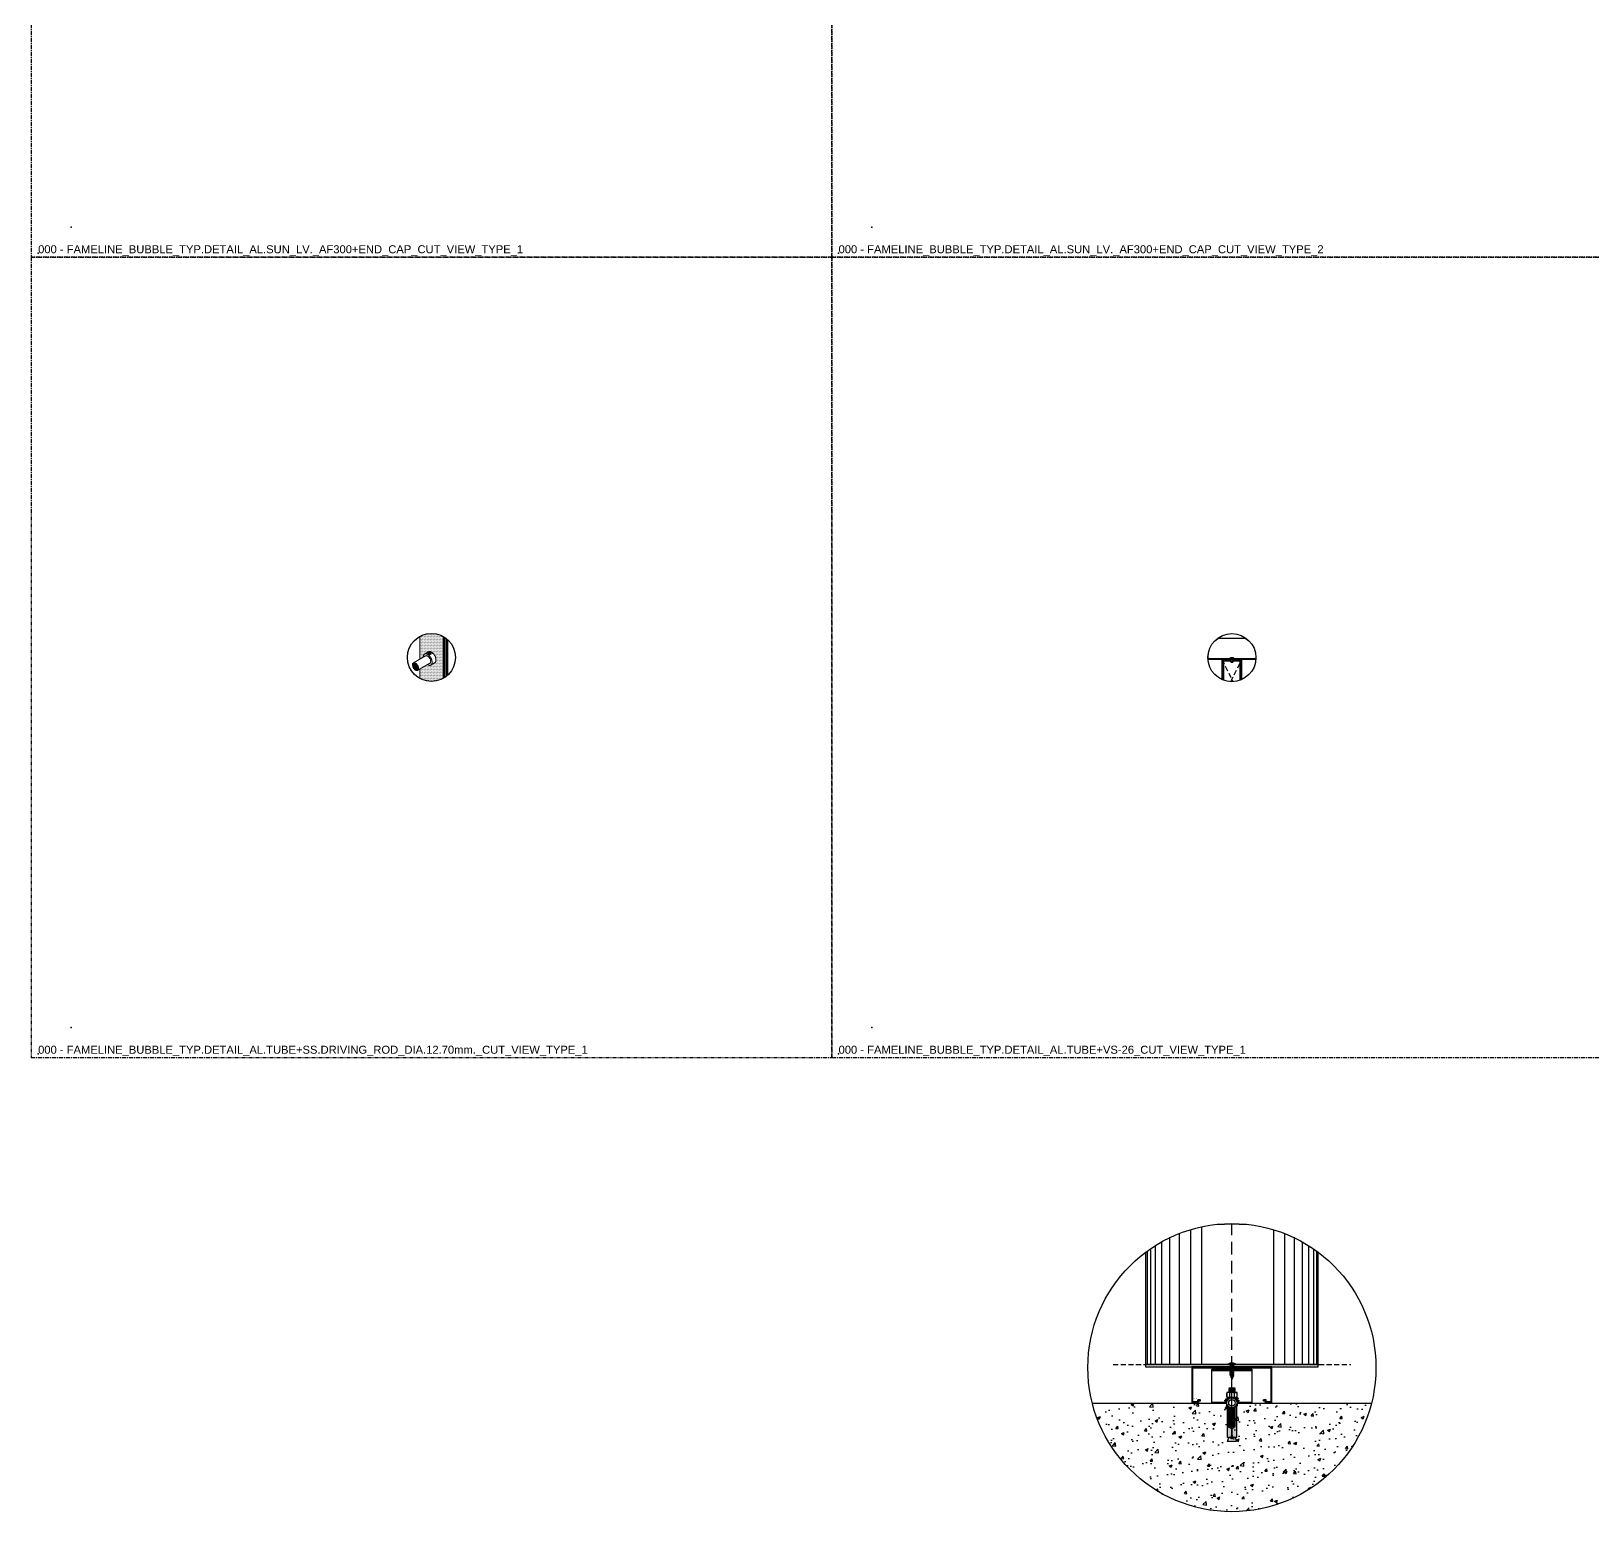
# Model space of a CAD drawing. Header units: millimetres. Extents: x -244126 to 368105, y -173968 to 259060.
# Drawn here: x 38325 to 40275, y 46428 to 48277 of the extents above; entities that cross this region are included whole.
import ezdxf
from ezdxf.xclip import XClip

# ---------------------------------------------------------------- set-up
doc = ezdxf.new("R2010")
doc.units = ezdxf.units.MM
doc.header["$MEASUREMENT"] = 0
doc.header["$XCLIPFRAME"] = 0
doc.linetypes.add('005_GG_TA_LINE', pattern=[13.75, 5, -1.25, 1.25, -1.25, 5])
doc.linetypes.add('HIDDEN', pattern=[9.525, 6.35, -3.175])
for name, color, linetype in [('000 - H A T C H', 8, 'Continuous'), ('000 - H I D D E N', 7, 'Continuous'), ('000 - L I N E 0.1', 1, 'Continuous'), ('000 - SYMBOL CON', 1, 'Continuous'), ('000 - WIPEOUT', 250, 'Continuous'), ('001 - ASCESSORIES', 1, 'Continuous'), ('002 - STRUCTURAL STEEL', 4, 'Continuous'), ('A03_SUN LOUVER', 7, 'Continuous'), ('A04_TUBE SERIES', 7, 'Continuous')]:
    doc.layers.add(name, color=color, linetype=linetype)
doc.styles.add('Cetury Gothic', font='GOTHIC.TTF')
doc.styles.get("Standard").update_dxf_attribs({"font": 'arial.ttf'})

# ---------------------------------------------------------------- blocks, each defined once
blk = doc.blocks.new('*U1760')
at = {"color": 0, "linetype": '005_GG_TA_LINE'}
blk.add_lwpolyline([(0, 0), (1000, 0), (1000, 1000), (0, 1000)], close=True, dxfattribs=at)
for p in [(50, 37.5), (8.6, 4.9)]:
    blk.add_point(p, dxfattribs=at)
blk.add_attdef('NAMEBLK', (8.6, 4.9), '', height=10, dxfattribs=at)
blk = doc.blocks.new('A$C883bbb3a')
at = {"color": 0, "linetype": 'Continuous', "lineweight": 0, "extrusion": (5.55112e-17, 0.816497, 0.57735)}
for p, q in [((-88.9, 150.9), (-96, 146.8)), ((-96, 146.8), (-60.6, 126.4)), ((-96, 79.9), (-96, 146.8)), ((-53.6, 130.5), (-88.9, 150.9)), ((-60.6, 126.4), (-53.6, 130.5)), ((-60.6, 6), (-60.6, 126.4)), ((-53.6, 10.1), (-53.6, 130.5)), ((-87.2, 85), (-105.3, 74.5)), ((-80.8, 74), (-99, 63.5)), ((-88.7, 87.7), (-83.1, 91)), ((-83.4, 89.1), (-83.4, 89.4)), ((-81.9, 89.9), (-82.3, 89.3)), ((-82.3, 89.3), (-81.5, 88.7)), ((-82.2, 89.2), (-81.9, 89.5)), ((-80.8, 90.1), (-81.9, 89.9)), ((-81.9, 89.5), (-81.9, 89.9)), ((-81.9, 89.5), (-80.8, 89.7)), ((-81.5, 88.7), (-80.3, 88.9)), ((-80, 89.5), (-80.8, 90.1)), ((-80.8, 89.7), (-80.8, 90.1)), ((-80.8, 89.7), (-80.1, 89.2)), ((-80.3, 88.9), (-80, 89.5)), ((-79.2, 71.3), (-73.6, 74.6)), ((-78.9, 89.3), (-78.9, 89.4)), ((-96, 26.4), (-96, 65.2)), ((-96, 26.4), (-60.6, 6)), ((-60.6, 6), (-53.6, 10.1))]:
    blk.add_line(p, q, dxfattribs=at)
at = {"color": 0, "linetype": 'Continuous', "lineweight": 0}
for centre, major_axis, start_param, end_param in [((-102.2, 69), (3.18, -5.5), -5.497787, 0.785398), ((-84, 79.5), (4.75, -8.23), -0.785398, 3.980305), ((-84, 79.5), (3.25, -5.63), -0.21525, 3.356842), ((-84, 79.5), (-3.18, 5.5), -2.356194, 0), ((-84, 79.5), (4.75, -8.23), -0.838712, -0.785398), ((-78.3, 82.8), (4.75, -8.23), 0, 3.141593), ((-84, 79.5), (3.18, -5.5), 0, 0.785398)]:
    blk.add_ellipse(centre, major_axis=major_axis, ratio=0.57735, start_param=start_param, end_param=end_param, dxfattribs=at)
at = {"color": 0, "linetype": 'Continuous', "lineweight": 0, "extrusion": (-3.37418e-17, 2.77556e-16, -1)}
blk.add_ellipse((-81.1, 89.4), major_axis=(-2.25, 0), ratio=0.57735, start_param=-5.497787, end_param=0.785398, dxfattribs=at)
at = {"color": 0, "linetype": 'Continuous', "lineweight": 0, "extrusion": (-1.99733e-16, 1.28814e-17, -1)}
blk.add_ellipse((-78.3, 82.8), major_axis=(-3.25, 5.63), ratio=0.57735, start_param=-1.083048, end_param=-1.055781, dxfattribs=at)
at = {"color": 0, "linetype": 'Continuous', "lineweight": 0, "extrusion": (1.68259e-16, 9.71445e-17, -1)}
blk.add_ellipse((-78.3, 82.8), major_axis=(-3.25, 5.63), ratio=0.57735, start_param=-2.085811, end_param=-2.058544, dxfattribs=at)
at = {"color": 0, "linetype": 'Continuous', "lineweight": 0}
for points, knots in [([(-78.6, 89), (-78.5, 88.7), (-78.6, 88.4), (-78.8, 88.2), (-79.1, 87.9), (-79.4, 87.7), (-79.9, 87.6), (-80.3, 87.4), (-80.9, 87.4), (-81.4, 87.4), (-81.9, 87.5), (-82.4, 87.6), (-82.8, 87.8), (-83.2, 88), (-83.5, 88.3), (-83.6, 88.6), (-83.8, 88.9), (-83.8, 89.2), (-83.6, 89.5), (-83.5, 89.7), (-83.4, 89.9), (-83.1, 90.1)], [24.229164, 24.229164, 24.229164, 24.229164, 24.821211, 24.821211, 24.821211, 25.412246, 25.412246, 25.412246, 26.002435, 26.002435, 26.002435, 26.595314, 26.595314, 26.595314, 27.186092, 27.186092, 27.186092, 27.778307, 27.778307, 27.778307, 28.201722, 28.201722, 28.201722, 28.201722]), ([(-78.8, 88.7), (-78.9, 88.4), (-79.1, 88.2), (-79.5, 88), (-79.9, 87.8), (-80.3, 87.7), (-80.8, 87.7), (-81.3, 87.7), (-81.8, 87.7), (-82.2, 87.9), (-82.7, 88), (-83.1, 88.3), (-83.3, 88.5), (-83.5, 88.8), (-83.6, 89.1), (-83.6, 89.4), (-83.5, 89.7), (-83.3, 90), (-83, 90.2), (-82.6, 90.4), (-82.2, 90.6), (-81.7, 90.7), (-81.3, 90.8), (-80.8, 90.8), (-80.3, 90.7), (-79.8, 90.6), (-79.4, 90.4), (-79.2, 90.2), (-78.9, 90), (-78.7, 89.7), (-78.7, 89.5), (-78.7, 89.2), (-78.9, 89), (-79.1, 88.7), (-79.2, 88.7), (-79.3, 88.6), (-79.4, 88.5)], [24.5727, 24.5727, 24.5727, 24.5727, 25.175026, 25.175026, 25.175026, 25.776887, 25.776887, 25.776887, 26.378325, 26.378325, 26.378325, 27.008025, 27.008025, 27.008025, 27.612184, 27.612184, 27.612184, 28.215164, 28.215164, 28.215164, 28.817144, 28.817144, 28.817144, 29.418301, 29.418301, 29.418301, 30.021635, 30.021635, 30.021635, 30.623032, 30.623032, 30.623032, 31.224969, 31.224969, 31.224969, 31.415927, 31.415927, 31.415927, 31.415927]), ([(-79.6, 88.5), (-79.5, 88.5), (-79.5, 88.5), (-79.5, 88.5), (-79.5, 88.5), (-79.4, 88.5)], [-0.2407938, -0.2407938, -0.2407938, -0.2407938, -0.150057, -0.150057, 0, 0, 0, 0]), ([(-79.3, 88.3), (-79.4, 88.3), (-79.4, 88.3), (-79.5, 88.4), (-79.5, 88.4), (-79.6, 88.4)], [-0.4013921, -0.4013921, -0.4013921, -0.4013921, -0.200696, -0.200696, -0.0419445, -0.0419445, -0.0419445, -0.0419445]), ([(-79.4, 88.5), (-79.4, 88.5), (-79.4, 88.5), (-79.3, 88.4), (-79.3, 88.3), (-79.3, 88.3)], [-0.284294, -0.284294, -0.284294, -0.284294, -0.142147, -0.142147, 0, 0, 0, 0]), ([(-79.1, 90.2), (-78.8, 89.9), (-78.6, 89.7), (-78.5, 89.4), (-78.5, 89.1), (-78.6, 88.8), (-78.9, 88.6), (-79, 88.5), (-79.1, 88.4), (-79.3, 88.3)], [29.98111, 29.98111, 29.98111, 29.98111, 30.571404, 30.571404, 30.571404, 31.162435, 31.162435, 31.162435, 31.415927, 31.415927, 31.415927, 31.415927])]:
    blk.add_open_spline(points, degree=3, knots=knots, dxfattribs=at)
for points in [[(-83.1, 90.1), (-83.1, 90.1), (-83, 90.2), (-83, 90.2)], [(-79.2, 90.3), (-79.2, 90.2), (-79.1, 90.2), (-79.1, 90.2)]]:
    blk.add_open_spline(points, degree=3, dxfattribs=at)
blk = doc.blocks.new('000 - FAMELINE_BUBBLE_TYP.DETAIL_AL.TUBE+SS.DRIVING_ROD_DIA.12.70mm._CUT_VIEW_TYPE_1')
at = {"layer": '000 - H A T C H'}
h = blk.add_hatch(dxfattribs=at)
h.set_pattern_fill('DOTS', color=8, scale=15)
edge = h.paths.add_edge_path()
edge.add_line((-5, -9), (-14.7, -14.6))
edge.add_line((-14.7, -14.6), (-14.7, -26.1))
edge.add_arc((0, 0), 30, 240.5906, 299.4094)
edge.add_line((14.7, -26.1), (14.7, 26.1))
edge.add_arc((0, 0), 30, 60.5906, 119.4094)
edge.add_line((-14.7, 26.1), (-14.7, -2.4))
edge.add_line((-14.7, -2.4), (-10.3, 0.2))
edge.add_ellipse((-4.7, -2.7), major_axis=(-3.96, 6.86), ratio=0.57735, start_angle=0, end_angle=48.0547, ccw=False)
edge.add_line((-8.7, 4.1), (-4, 6.9))
edge.add_ellipse((0, 0), major_axis=(-3.96, 6.86), ratio=0.57735, start_angle=-180, end_angle=0, ccw=False)
edge.add_line((4, -6.9), (-0.8, -9.6))
edge.add_ellipse((-4.7, -2.7), major_axis=(-3.96, 6.86), ratio=0.57735, start_angle=135, end_angle=180, ccw=False)
edge.add_ellipse((-4.7, -2.7), major_axis=(-3.96, 6.86), ratio=0.57735, start_angle=131.9453, end_angle=135, ccw=False)
h = blk.add_hatch(dxfattribs=at)
h.set_pattern_fill('DOTS', color=1, scale=15, angle=90)
edge = h.paths.add_edge_path()
edge.add_arc((0, 0), 30, 46.5702, 60.5906)
edge.add_line((14.7, 26.1), (14.7, -26.1))
edge.add_arc((0, 0), 30, 299.4094, 313.4298)
edge.add_line((20.6, -21.8), (20.6, 21.8))
h = blk.add_hatch(dxfattribs=at)
h.set_pattern_fill('ANSI32', color=8, scale=1.666667)
h.set_pattern_definition([(45, (-1092.9686, -12432.86), (-0.441941738, 0.441941738), []), (45, (-1092.67396, -12432.86), (-0.441941738, 0.441941738), [])])
edge = h.paths.add_edge_path()
edge.add_ellipse((-19.9, -11.5), major_axis=(-2.65, 4.58), ratio=0.57735, start_angle=0, end_angle=180)
edge.add_ellipse((-19.9, -11.5), major_axis=(-2.65, 4.58), ratio=0.57735, start_angle=180, end_angle=360)
at = {"layer": '000 - SYMBOL CON', "color": 2, "linetype": 'ByBlock'}
blk.add_circle((0, 0), 30, dxfattribs=at)
at = {"color": 3}
ref = blk.add_blockref('A$C883bbb3a', (65.3, -69), dxfattribs=dict(at, xscale=0.8333333333333333, yscale=0.8333333333333333, zscale=0.8333333333333333))
XClip(ref).set_block_clipping_path([(-83.4425528637, 118.4195219494), (-93.2741591539, 115.5327018745), (-101.8942051078, 109.9929347184), (-108.6043458677, 102.2490194701), (-112.8609657359, 92.928322088), (-114.3192186858, 82.7859500417), (-112.8609657359, 72.6435779954), (-108.6043458677, 63.3228806133), (-101.8942051078, 55.5789653649), (-93.2741591539, 50.0391982089), (-83.4425528637, 47.152378134), (-73.195884508, 47.152378134), (-63.3642782177, 50.0391982089), (-54.7442322638, 55.5789653649), (-48.0340915039, 63.3228806133), (-43.7774716357, 72.6435779954), (-42.3192186858, 82.7859500417), (-43.7774716357, 92.928322088), (-48.0340915039, 102.2490194701), (-54.7442322638, 109.9929347184), (-63.3642782177, 115.5327018745), (-73.195884508, 118.4195219494)])
blk = doc.blocks.new('*U1544')
at = {"color": 250}
blk.add_wipeout([(12.5, 0), (12.5, 50), (-12.5, 50), (-12.5, 0)], dxfattribs=at).dxf.layer = '000 - WIPEOUT'
at = {"layer": '000 - H I D D E N', "color": 8, "linetype": 'HIDDEN'}
for p, q in [((12.5, 0), (-12.5, 50)), ((12.5, 50), (-12.5, 0))]:
    blk.add_line(p, q, dxfattribs=at)
at = {"layer": '002 - STRUCTURAL STEEL', "color": 0}
blk.add_lwpolyline([(12.5, 0), (12.5, 50), (-12.5, 50), (-12.5, 0)], close=True, dxfattribs=at)
blk.add_lwpolyline([(10.5, 3), (10.5, 47, 0.414214), (9.5, 48), (-9.5, 48, 0.414214), (-10.5, 47), (-10.5, 3, 0.414214), (-9.5, 2), (9.5, 2, 0.414214)], format="xyb", close=True, dxfattribs=at)
at = {"layer": 'Defpoints', "color": 250}
blk.add_lwpolyline([(12.5, 0), (12.5, 50), (-12.5, 50), (-12.5, 0)], close=True, dxfattribs=at)
at = {"color": 250}
blk.add_wipeout([(12.5, 0), (12.5, 50), (-12.5, 50), (-12.5, 0)], dxfattribs=at).dxf.layer = '000 - WIPEOUT'
at = {"layer": '000 - H A T C H'}
h = blk.add_hatch(dxfattribs=at)
h.set_pattern_fill('ANSI32', color=256, scale=0.25)
h.set_pattern_definition([(45, (7e-15, 37.5), (-1.6838, 1.6838), []), (45, (1.1225, 37.5), (-1.6838, 1.6838), [])])
h.paths.add_polyline_path([(12.5, 0), (12.5, 50), (-12.5, 50), (-12.5, 0)])
edge = h.paths.add_edge_path(flags=16)
edge.add_line((10.5, 3), (10.5, 47))
edge.add_arc((9.5, 47), 1, 360, 450)
edge.add_line((9.5, 48), (-9.5, 48))
edge.add_arc((-9.5, 47), 1, 90, 180)
edge.add_line((-10.5, 47), (-10.5, 3))
edge.add_arc((-9.5, 3), 1, 180, 270)
edge.add_line((-9.5, 2), (9.5, 2))
edge.add_arc((9.5, 3), 1, 270, 360)
at = {"layer": '000 - H I D D E N', "color": 8, "linetype": 'HIDDEN'}
for p, q in [((12.5, 0), (-12.5, 50)), ((12.5, 50), (-12.5, 0))]:
    blk.add_line(p, q, dxfattribs=at)
at = {"layer": '002 - STRUCTURAL STEEL', "color": 0}
blk.add_lwpolyline([(12.5, 0), (12.5, 50), (-12.5, 50), (-12.5, 0)], close=True, dxfattribs=at)
blk.add_lwpolyline([(10.5, 3), (10.5, 47, 0.414214), (9.5, 48), (-9.5, 48, 0.414214), (-10.5, 47), (-10.5, 3, 0.414214), (-9.5, 2), (9.5, 2, 0.414214)], format="xyb", close=True, dxfattribs=at)
at = {"layer": 'Defpoints', "color": 250}
blk.add_lwpolyline([(12.5, 0), (12.5, 50), (-12.5, 50), (-12.5, 0)], close=True, dxfattribs=at)
blk = doc.blocks.new('*U984')
at = {"color": 1}
blk.add_wipeout([(83.5, -11.8), (0, -11.8), (0, 13), (83.5, 13)], dxfattribs=at).dxf.layer = '000 - WIPEOUT'
at = {"layer": '000 - H A T C H'}
h = blk.add_hatch(dxfattribs=at)
h.set_pattern_fill('ANSI32', color=256, scale=0.1)
h.set_pattern_definition([(45, (-5731.1298, 1923.6273), (-0.67351921, 0.67351921), []), (45, (-5730.6808, 1923.6273), (-0.67351921, 0.67351921), [])])
h.paths.add_polyline_path([(0, -13), (83.5, -13), (83.5, -11.8), (0, -11.8)])
at = {"layer": '001 - ASCESSORIES', "color": 1}
blk.add_lwpolyline([(83.5, -11.8), (0, -11.8), (0, 13), (83.5, 13)], close=True, dxfattribs=at)
at = {"layer": '001 - ASCESSORIES', "color": 0}
blk.add_lwpolyline([(0, -13), (83.5, -13), (83.5, -11.8), (0, -11.8)], close=True, dxfattribs=at)
blk = doc.blocks.new('*U985')
at = {"color": 0}
blk.add_wipeout([(-0.001, -0.0015), (-0.001, 0.0015), (0, 0.003), (0, -0.003)], dxfattribs=at).dxf.layer = '000 - WIPEOUT'
blk.add_wipeout([(0.0032, 0.001), (0.0032, -0.001), (0, -0.001), (0, 0.001)]).dxf.layer = '000 - WIPEOUT'
at = {"layer": '001 - ASCESSORIES', "color": 0}
for p, q in [((0.0032, 0.001), (0, 0.001)), ((0.0032, -0.001), (0, -0.001))]:
    blk.add_line(p, q, dxfattribs=at)
blk.add_lwpolyline([(-0.001, -0.0015), (-0.001, 0.0015), (0, 0.003), (0, -0.003)], close=True, dxfattribs=at)
blk.add_lwpolyline([(0.0047, -0.001), (0.0047, 0.001, -0.5), (0.0047, -0.001, -0.666667), (0.0032, -0.001), (0.0032, 0.001, -0.666667), (0.0047, 0.001)], format="xyb", dxfattribs=at)
blk = doc.blocks.new('000 - FAMELINE_BUBBLE_TYP.DETAIL_AL.TUBE+VS-26_CUT_VIEW_TYPE_1')
at = {"layer": 'A04_TUBE SERIES', "color": 3}
ref = blk.add_blockref('*U1544', (0, -2.5), dxfattribs=dict(at, rotation=180))
XClip(ref).set_block_clipping_path([(0, -32.2), (8.4519767052, -30.9847892084), (16.2192245237, -27.4376059849), (22.6724872306, -21.8458220183), (27.2889598606, -14.66245039), (29.6946432564, -6.4694451482), (29.6946432564, 2.0694451482), (27.2889598606, 10.2624503901), (22.6724872306, 17.4458220184), (16.2192245237, 23.0376059849), (8.4519767052, 26.5847892084), (0, 27.8), (-8.4519767052, 26.5847892084), (-16.2192245237, 23.0376059849), (-22.6724872306, 17.4458220184), (-27.2889598606, 10.2624503901), (-29.6946432564, 2.0694451482), (-29.6946432564, -6.4694451482), (-27.2889598606, -14.66245039), (-22.6724872306, -21.8458220183), (-16.2192245237, -27.4376059849), (-8.4519767052, -30.9847892084)])
ref = blk.add_blockref('*U984', (41.7, 10.5), dxfattribs=dict(at, xscale=-1))
XClip(ref).set_block_clipping_path([(41.7409421421, 19.2), (50.1929188473, 17.9847892084), (57.9601666658, 14.4376059849), (64.4134293727, 8.8458220183), (69.0299020027, 1.66245039), (71.4355853985, -6.5305548518), (71.4355853985, -15.0694451482), (69.0299020027, -23.2624503901), (64.4134293727, -30.4458220184), (57.9601666658, -36.0376059849), (50.1929188473, -39.5847892084), (41.7409421421, -40.8), (33.2889654369, -39.5847892084), (25.5217176184, -36.0376059849), (19.0684549115, -30.4458220184), (14.4519822815, -23.2624503901), (12.0462988857, -15.0694451482), (12.0462988857, -6.5305548518), (14.4519822815, 1.66245039), (19.0684549115, 8.8458220183), (25.5217176184, 14.4376059849), (33.2889654369, 17.9847892084)])
at = {"layer": '001 - ASCESSORIES', "xscale": 1000, "yscale": 1000, "zscale": 1000, "rotation": 270}
blk.add_blockref('*U985', (0, -1.3), dxfattribs=at)
at = {"layer": '000 - SYMBOL CON', "color": 2, "linetype": 'ByBlock'}
blk.add_circle((0, -0.3), 30, dxfattribs=at)
at = {"layer": 'A04_TUBE SERIES', "color": 3}
blk.add_lwpolyline([(29.9, -2.5), (-29.9, -2.5)], dxfattribs=at)
blk = doc.blocks.new('000 - ASSCESSORIES_FAMELINE_AL.EXTR._U-PROFILE_45x100x45mm._ALT-11_CUT_VIEW')
at = {"layer": '000 - H A T C H'}
h = blk.add_hatch(dxfattribs=at)
h.set_pattern_fill('ANSI32', color=256, scale=0.1)
h.set_pattern_definition([(45, (-50776.1304, -10058.6619), (-0.673519209, 0.673519209), []), (45, (-50775.6814, -10058.6619), (-0.673519209, 0.673519209), [])])
edge = h.paths.add_edge_path()
edge.add_line((50, 22.5), (-50, 22.5))
edge.add_line((-50, 22.5), (-50, -22.5))
edge.add_line((-50, -22.5), (-41.5, -22.5))
edge.add_line((-41.5, -22.5), (-41.5, -20.1))
edge.add_line((-41.5, -20.1), (-39.7, -20.1))
edge.add_arc((-39.7, -19.5), 0.6, 270, 450)
edge.add_line((-39.7, -18.9), (-42.7, -18.9))
edge.add_line((-42.7, -18.9), (-42.7, -19.5))
edge.add_line((-42.7, -19.5), (-42.7, -21.3))
edge.add_line((-42.7, -21.3), (-48.8, -21.3))
edge.add_line((-48.8, -21.3), (-48.8, 21.3))
edge.add_line((-48.8, 21.3), (48.8, 21.3))
edge.add_line((48.8, 21.3), (48.8, -21.3))
edge.add_line((48.8, -21.3), (42.7, -21.3))
edge.add_line((42.7, -21.3), (42.7, -18.9))
edge.add_line((42.7, -18.9), (39.7, -18.9))
edge.add_arc((39.7, -19.5), 0.6, 90, 270)
edge.add_line((39.7, -20.1), (41.5, -20.1))
edge.add_line((41.5, -20.1), (41.5, -22.5))
edge.add_line((41.5, -22.5), (42.7, -22.5))
edge.add_line((42.7, -22.5), (50, -22.5))
edge.add_line((50, -22.5), (50, 22.5))
at = {"layer": 'A04_TUBE SERIES', "color": 0}
blk.add_lwpolyline([(50, 22.5), (-50, 22.5), (-50, -22.5), (-41.5, -22.5), (-41.5, -20.1), (-39.7, -20.1, 1), (-39.7, -18.9), (-42.7, -18.9), (-42.7, -19.5), (-42.7, -21.3), (-48.8, -21.3), (-48.8, 21.3), (48.8, 21.3), (48.8, -21.3), (42.7, -21.3), (42.7, -18.9), (39.7, -18.9, 1), (39.7, -20.1), (41.5, -20.1), (41.5, -22.5), (42.7, -22.5), (50, -22.5)], format="xyb", close=True, dxfattribs=at)
at = {"layer": 'Defpoints', "color": 250}
blk.add_lwpolyline([(41.5, -22.5), (50, -22.5), (50, 22.5), (-50, 22.5), (-50, -22.5), (-41.5, -22.5)], dxfattribs=at)
at = {"layer": 'Defpoints', "color": 18, "true_color": 0x000000, "style": 'Cetury Gothic'}
blk.add_text('ALT-11', height=1.5, dxfattribs=at).set_placement((-47.8, -17.8))
blk = doc.blocks.new('*U1789')
at = {"layer": '001 - ASCESSORIES', "color": 0}
blk.add_blockref('000 - ASSCESSORIES_FAMELINE_AL.EXTR._U-PROFILE_45x100x45mm._ALT-11_CUT_VIEW', (0, 0), dxfattribs=at)
blk = doc.blocks.new('*U1646')
at = {"color": 0}
blk.add_wipeout([(-107.8, 0), (107.8, 0), (107.8, 2754), (-107.8, 2754)], dxfattribs=at).dxf.layer = '000 - WIPEOUT'
at = {"layer": '000 - H I D D E N', "linetype": 'HIDDEN', "ltscale": 2.5}
blk.add_line((0, -29.2), (0, 2783.2), dxfattribs=at)
at = {"layer": '001 - ASCESSORIES', "color": 0}
for points in [[(-107.8, 2757), (107.8, 2757), (107.8, 2754), (-107.8, 2754)], [(-107.8, -3), (107.8, -3), (107.8, 0), (-107.8, 0)]]:
    blk.add_lwpolyline(points, close=True, dxfattribs=at)
at = {"layer": 'A03_SUN LOUVER', "color": 8}
for p, q in [((-105.8, 2754), (-105.8, 0)), ((-101.8, 2754), (-101.8, 0)), ((-95.8, 2754), (-95.8, 0)), ((-87.8, 2754), (-87.8, 0)), ((-77.8, 2754), (-77.8, 0)), ((-65.8, 2754), (-65.8, 0)), ((-51.8, 2754), (-51.8, 0)), ((-37.8, 2754), (-37.8, 0)), ((51.8, 2754), (51.8, 0)), ((65.8, 2754), (65.8, 0)), ((77.8, 2754), (77.8, 0)), ((87.8, 2754), (87.8, 0)), ((95.8, 2754), (95.8, 0)), ((101.8, 2754), (101.8, 0)), ((105.8, 2754), (105.8, 0))]:
    blk.add_line(p, q, dxfattribs=at)
at = {"layer": 'A03_SUN LOUVER', "color": 0}
blk.add_lwpolyline([(-107.8, 0), (107.8, 0), (107.8, 2754), (-107.8, 2754)], close=True, dxfattribs=at)
at = {"layer": 'Defpoints', "color": 250, "linetype": 'HIDDEN'}
for p, q in [((-148.4, 2754), (148.4, 2754)), ((-148.4, 0), (148.4, 0))]:
    blk.add_line(p, q, dxfattribs=at)
blk = doc.blocks.new('000 - ASSCESSORIES_FAMELINE_GALV._HAT-PROFILE_197x43mm._SIDE_VIEW')
at = {"color": 2}
blk.add_wipeout([(25, 0), (-25, 0), (-25, 43), (25, 43)], dxfattribs=at).dxf.layer = '000 - WIPEOUT'
at = {"color": 1}
blk.add_line((25, 41), (-25, 41), dxfattribs=at)
at = {"color": 2}
blk.add_lwpolyline([(25, 0), (-25, 0), (-25, 43), (25, 43)], close=True, dxfattribs=at)
at = {"color": 3}
blk.add_lwpolyline([(-25, 2), (25, 2), (25, 0), (-25, 0)], close=True, dxfattribs=at)
blk = doc.blocks.new('A$Cb3cae7b0')
at = {"color": 250}
blk.add_wipeout([(-0.0013, 0.0087), (0, 0.0087), (0, -0.0087), (-0.0013, -0.0087)], dxfattribs=at).dxf.layer = '000 - WIPEOUT'
at = {"layer": '000 - H A T C H'}
h = blk.add_hatch(color=250, dxfattribs=at)
h.dxf.hatch_style = 1
h.paths.add_polyline_path([(-0.0042, 0.004), (-0.0045, 0.004), (-0.0045, 0.0039), (-0.0045, 0.0017), (-0.0045, -0.004), (-0.0035, -0.004)])
h = blk.add_hatch(color=250, dxfattribs=at)
h.dxf.hatch_style = 1
h.paths.add_polyline_path([(-0.0028, 0.0072, 0.414214), (-0.0034, 0.0077), (-0.0039, 0.0076, 0.414214), (-0.0044, 0.007), (-0.0032, -0.0072, 0.414214), (-0.0026, -0.0077), (-0.0021, -0.0076, 0.414214), (-0.0016, -0.007)])
h = blk.add_hatch(color=250, dxfattribs=at)
h.dxf.hatch_style = 1
h.paths.add_polyline_path([(-0.0013, 0.004), (-0.0026, 0.004), (-0.0019, -0.004), (-0.0013, -0.004)])
at = {"layer": '001 - ASCESSORIES', "color": 0}
blk.add_lwpolyline([(-0.0013, 0.0087), (0, 0.0087), (0, -0.0087), (-0.0013, -0.0087)], close=True, dxfattribs=at)
blk.add_wipeout([(-0.0109, -0.0064), (-0.0045, -0.0064), (-0.0045, 0.0064), (-0.0109, 0.0064)]).dxf.layer = '000 - WIPEOUT'
for p, q in [((-0.0109, 0.0039), (-0.0109, 0.0053)), ((-0.0109, 0.0039), (-0.0109, 0.0017)), ((-0.0109, 0.0017), (-0.0109, -0.0017)), ((-0.0057, 0.0064), (-0.0098, 0.0064)), ((-0.0098, 0.0028), (-0.0057, 0.0028)), ((-0.0045, 0.0053), (-0.0045, -0.0053)), ((-0.0045, 0.0039), (-0.0045, 0.0053)), ((-0.0045, 0.004), (-0.0042, 0.004)), ((-0.0045, 0.0039), (-0.0045, 0.0017)), ((-0.0045, 0.0017), (-0.0045, -0.0017)), ((-0.0026, 0.004), (-0.0013, 0.004)), ((-0.0109, -0.0017), (-0.0109, -0.0039)), ((-0.0109, -0.0039), (-0.0109, -0.0053)), ((-0.0098, -0.0028), (-0.0057, -0.0028)), ((-0.0057, -0.0064), (-0.0098, -0.0064)), ((-0.0045, -0.0017), (-0.0045, -0.0039)), ((-0.0045, -0.0039), (-0.0045, -0.0053)), ((-0.0045, -0.004), (-0.0035, -0.004)), ((-0.0019, -0.004), (-0.0013, -0.004))]:
    blk.add_line(p, q, dxfattribs=at)
blk.add_lwpolyline([(-0.0039, 0.0076), (-0.0034, 0.0077, -0.414214), (-0.0028, 0.0072), (-0.0016, -0.007, -0.414214), (-0.0021, -0.0076), (-0.0026, -0.0077, -0.414214), (-0.0032, -0.0072), (-0.0044, 0.007, -0.414214)], format="xyb", close=True, dxfattribs=at)
for centre, start, end in [((-0.0098, 0.0053), 90, 180), ((-0.0098, 0.0039), 180, 270), ((-0.0098, 0.0017), 90, 180), ((-0.0057, 0.0053), 0, 90), ((-0.0057, 0.0039), 270, 0), ((-0.0057, 0.0017), 360, 90), ((-0.0098, -0.0017), 180, 270), ((-0.0098, -0.0039), 90, 180), ((-0.0098, -0.0053), 180, 270), ((-0.0057, -0.0017), 270, 0), ((-0.0057, -0.0039), 360, 90), ((-0.0057, -0.0053), 270, 360)]:
    blk.add_arc(centre, 0.00112, start, end, dxfattribs=at)
at = {"layer": 'Defpoints', "color": 250}
blk.add_lwpolyline([(-0.0109, -0.0064), (-0.0045, -0.0064), (-0.0045, 0.0064), (-0.0109, 0.0064)], close=True, dxfattribs=at)
blk = doc.blocks.new('AASSAW')
at = {"layer": '001 - ASCESSORIES', "color": 8}
for p, q in [((0.0006, -0.003), (0, 0.003)), ((0, 0.003), (0, -0.003)), ((0.0012, -0.003), (0.0006, 0.003)), ((0.0018, -0.003), (0.0012, 0.003)), ((0.0024, -0.003), (0.0018, 0.003)), ((0.003, -0.003), (0.0024, 0.003)), ((0.0036, -0.003), (0.003, 0.003)), ((0.0042, -0.003), (0.0036, 0.003)), ((0.0048, -0.003), (0.0042, 0.003)), ((0.0054, -0.003), (0.0048, 0.003)), ((0.006, -0.003), (0.0054, 0.003)), ((0.0066, -0.003), (0.006, 0.003)), ((0.0072, -0.003), (0.0066, 0.003)), ((0.0078, -0.003), (0.0072, 0.003)), ((0.0084, -0.003), (0.0078, 0.003)), ((0.009, -0.003), (0.0084, 0.003)), ((0.0096, -0.003), (0.009, 0.003)), ((0.0102, -0.003), (0.0096, 0.003)), ((0.0108, -0.003), (0.0102, 0.003)), ((0.0114, -0.003), (0.0108, 0.003)), ((0.012, -0.003), (0.0114, 0.003)), ((0.0126, -0.003), (0.012, 0.003)), ((0.0132, -0.003), (0.0126, 0.003)), ((0.0138, -0.003), (0.0132, 0.003)), ((0.0144, -0.003), (0.0138, 0.003)), ((0.015, -0.003), (0.0144, 0.003)), ((0.0156, -0.003), (0.015, 0.003)), ((0.0162, -0.003), (0.0156, 0.003)), ((0.0168, -0.003), (0.0162, 0.003)), ((0.0174, -0.003), (0.0168, 0.003)), ((0.018, -0.003), (0.0174, 0.003)), ((0.0186, -0.003), (0.018, 0.003)), ((0.0186, -0.0031), (0.018, 0.0029)), ((0.0192, -0.0031), (0.0186, 0.0029)), ((0.0198, -0.0031), (0.0192, 0.0029)), ((0.0204, -0.0031), (0.0198, 0.0029)), ((0.021, -0.0031), (0.0204, 0.0029)), ((0.0216, -0.0031), (0.021, 0.0029)), ((0.0222, -0.0031), (0.0216, 0.0029)), ((0.0228, -0.0031), (0.0222, 0.0029)), ((0.0234, -0.0031), (0.0228, 0.0029)), ((0.024, -0.0031), (0.0234, 0.0029)), ((0.0246, -0.0031), (0.024, 0.0029)), ((0.0252, -0.0031), (0.0246, 0.0029)), ((0.0258, -0.0031), (0.0252, 0.0029)), ((0.0264, -0.0031), (0.0258, 0.0029)), ((0.027, -0.0031), (0.0264, 0.0029)), ((0.0276, -0.0031), (0.027, 0.0029)), ((0.0282, -0.0031), (0.0276, 0.0029)), ((0.0288, -0.0031), (0.0282, 0.0029)), ((0.0294, -0.0031), (0.0288, 0.0029)), ((0.03, -0.0031), (0.0294, 0.0029)), ((0.0306, -0.0031), (0.03, 0.0029)), ((0.0312, -0.0031), (0.0306, 0.0029)), ((0.0318, -0.0031), (0.0312, 0.0029)), ((0.0324, -0.0031), (0.0318, 0.0029)), ((0.033, -0.0031), (0.0324, 0.0029)), ((0.0336, -0.0031), (0.033, 0.0029)), ((0.0342, -0.0031), (0.0336, 0.0029)), ((0.0348, -0.0031), (0.0342, 0.0029)), ((0.0354, -0.0031), (0.0348, 0.0029)), ((0.036, -0.0031), (0.0354, 0.0029)), ((0.0366, -0.0031), (0.036, 0.0029))]:
    blk.add_line(p, q, dxfattribs=at)
for centre, start, end in [((0.0003, 0.003), 180, 0), ((0.0009, 0.003), 180, 0), ((0.0015, 0.003), 180, 0), ((0.0021, 0.003), 180, 0), ((0.0027, 0.003), 180, 0), ((0.0033, 0.003), 180, 0), ((0.0039, 0.003), 180, 0), ((0.0045, 0.003), 180, 0), ((0.0051, 0.003), 180, 0), ((0.0057, 0.003), 180, 0), ((0.0063, 0.003), 180, 0), ((0.0069, 0.003), 180, 0), ((0.0075, 0.003), 180, 0), ((0.0081, 0.003), 180, 0), ((0.0087, 0.003), 180, 0), ((0.0093, 0.003), 180, 0), ((0.0099, 0.003), 180, 0), ((0.0105, 0.003), 180, 0), ((0.0111, 0.003), 180, 0), ((0.0117, 0.003), 180, 0), ((0.0123, 0.003), 180, 0), ((0.0129, 0.003), 180, 0), ((0.0135, 0.003), 180, 0), ((0.0141, 0.003), 180, 0), ((0.0147, 0.003), 180, 0), ((0.0153, 0.003), 180, 0), ((0.0159, 0.003), 180, 0), ((0.0165, 0.003), 180, 0), ((0.0171, 0.003), 180, 0), ((0.0177, 0.003), 180, 0), ((0.0183, 0.0029), 180, 0), ((0.0189, 0.0029), 180, 0), ((0.0195, 0.0029), 180, 0), ((0.0201, 0.0029), 180, 0), ((0.0207, 0.0029), 180, 0), ((0.0213, 0.0029), 180, 0), ((0.0219, 0.0029), 180, 0), ((0.0225, 0.0029), 180, 0), ((0.0231, 0.0029), 180, 0), ((0.0237, 0.0029), 180, 0), ((0.0243, 0.0029), 180, 0), ((0.0249, 0.0029), 180, 0), ((0.0255, 0.0029), 180, 0), ((0.0261, 0.0029), 180, 0), ((0.0267, 0.0029), 180, 0), ((0.0273, 0.0029), 180, 0), ((0.0279, 0.0029), 180, 0), ((0.0285, 0.0029), 180, 0), ((0.0291, 0.0029), 180, 0), ((0.0297, 0.0029), 180, 0), ((0.0303, 0.0029), 180, 0), ((0.0309, 0.0029), 180, 0), ((0.0315, 0.0029), 180, 0), ((0.0321, 0.0029), 180, 0), ((0.0327, 0.0029), 180, 0), ((0.0333, 0.0029), 180, 0), ((0.0339, 0.0029), 180, 0), ((0.0345, 0.0029), 180, 0), ((0.0351, 0.0029), 180, 0), ((0.0357, 0.0029), 180, 0), ((0.0003, -0.003), 0, 180), ((0.0009, -0.003), 0, 180), ((0.0015, -0.003), 0, 180), ((0.0021, -0.003), 0, 180), ((0.0027, -0.003), 0, 180), ((0.0033, -0.003), 0, 180), ((0.0039, -0.003), 0, 180), ((0.0045, -0.003), 0, 180), ((0.0051, -0.003), 0, 180), ((0.0057, -0.003), 0, 180), ((0.0063, -0.003), 0, 180), ((0.0069, -0.003), 0, 180), ((0.0075, -0.003), 0, 180), ((0.0081, -0.003), 0, 180), ((0.0087, -0.003), 0, 180), ((0.0093, -0.003), 0, 180), ((0.0099, -0.003), 0, 180), ((0.0105, -0.003), 0, 180), ((0.0111, -0.003), 0, 180), ((0.0117, -0.003), 0, 180), ((0.0123, -0.003), 0, 180), ((0.0129, -0.003), 0, 180), ((0.0135, -0.003), 0, 180), ((0.0141, -0.003), 0, 180), ((0.0147, -0.003), 0, 180), ((0.0153, -0.003), 0, 180), ((0.0159, -0.003), 0, 180), ((0.0165, -0.003), 0, 180), ((0.0171, -0.003), 0, 180), ((0.0177, -0.003), 0, 180), ((0.0183, -0.003), 0, 180), ((0.0183, -0.0031), 0, 180), ((0.0189, -0.0031), 0, 180), ((0.0195, -0.0031), 0, 180), ((0.0201, -0.0031), 0, 180), ((0.0207, -0.0031), 0, 180), ((0.0213, -0.0031), 0, 180), ((0.0219, -0.0031), 0, 180), ((0.0225, -0.0031), 0, 180), ((0.0231, -0.0031), 0, 180), ((0.0237, -0.0031), 0, 180), ((0.0243, -0.0031), 0, 180), ((0.0249, -0.0031), 0, 180), ((0.0255, -0.0031), 0, 180), ((0.0261, -0.0031), 0, 180), ((0.0267, -0.0031), 0, 180), ((0.0273, -0.0031), 0, 180), ((0.0279, -0.0031), 0, 180), ((0.0285, -0.0031), 0, 180), ((0.0291, -0.0031), 0, 180), ((0.0297, -0.0031), 0, 180), ((0.0303, -0.0031), 0, 180), ((0.0309, -0.0031), 0, 180), ((0.0315, -0.0031), 0, 180), ((0.0321, -0.0031), 0, 180), ((0.0327, -0.0031), 0, 180), ((0.0333, -0.0031), 0, 180), ((0.0339, -0.0031), 0, 180), ((0.0345, -0.0031), 0, 180), ((0.0351, -0.0031), 0, 180), ((0.0357, -0.0031), 0, 180), ((0.0363, -0.0031), 0, 180)]:
    blk.add_arc(centre, 0.0003, start, end, dxfattribs=at)
blk = doc.blocks.new('A$C3e261610')
at = {"layer": '001 - ASCESSORIES'}
h = blk.add_hatch(color=0, dxfattribs=at)
h.dxf.hatch_style = 1
h.paths.add_polyline_path([(0.0433, 0.0056), (0, 0.0056), (0, -0.0056), (0.0433, -0.0056), (0.0433, -0.0009), (0.0324, 0, -1), (0.0276, 0, -1), (0.0324, 0), (0.0433, 0.0009)])
h.paths.add_polyline_path([(0.022, -0.0009, -0.414214), (0.0224, -0.0028), (0.022, -0.0033, -0.414214), (0.0201, -0.0037), (0.0136, 0.0009, -0.414214), (0.0132, 0.0028), (0.0136, 0.0033, -0.414214), (0.0155, 0.0037)], flags=16)
at = {"layer": '000 - L I N E 0.1', "color": 0}
blk.add_lwpolyline([(0.0433, -0.0009), (0.0433, -0.0056), (0, -0.0056), (0, 0.0056), (0.0433, 0.0056), (0.0433, 0.0009), (0.0324, 0)], close=True, dxfattribs=at)
blk.add_lwpolyline([(0.022, -0.0009), (0.0155, 0.0037, 0.414214), (0.0136, 0.0033), (0.0132, 0.0028, 0.414214), (0.0136, 0.0009), (0.0201, -0.0037, 0.414214), (0.022, -0.0033), (0.0224, -0.0028, 0.414214)], format="xyb", close=True, dxfattribs=at)
blk.add_lwpolyline([(0.0433, 0.004), (0.0481, 0.0056), (0.0481, -0.0056), (0.0433, -0.004)], dxfattribs=at)
blk.add_circle((0.03, 0), 0.0024, dxfattribs=at)
at = {"layer": '001 - ASCESSORIES', "color": 0, "xscale": 1.333330000035251, "yscale": 1.333330000035251, "zscale": 1.333330000035251}
blk.add_blockref('AASSAW', (-0.0182, 0.0001), dxfattribs=at)
blk = doc.blocks.new('000 - DYNAMIC_VIEW_ASSCESSORIES_EXPANSION_BOLT_5-16_(EB-03)_TOP_VIEW')
at = {"color": 250}
blk.add_wipeout([(-3.7, 6.4), (3.7, 6.4), (7.4, 0), (3.7, -6.4), (-3.7, -6.4), (-7.4, 0)], dxfattribs=at).dxf.layer = '000 - WIPEOUT'
at = {"layer": '000 - L I N E 0.1', "color": 9}
blk.add_lwpolyline([(-3.7, 6.4), (3.7, 6.4), (7.4, 0), (3.7, -6.4), (-3.7, -6.4), (-7.4, 0)], close=True, dxfattribs=at)
for radius in [6.4, 4]:
    blk.add_circle((0, 0), radius, dxfattribs=at)
at = {"layer": '000 - H I D D E N', "color": 2, "insert": (0.2, 0.4), "char_height": 1, "width": 59.684, "attachment_point": 2, "style": 'Cetury Gothic'}
blk.add_mtext('{\\C150;EB-03}', dxfattribs=at)
blk = doc.blocks.new('*U3193')
at = {"color": 0, "xscale": 1000, "yscale": 1000, "zscale": 1000}
blk.add_blockref('A$C3e261610', (0, 0), dxfattribs=at)
at = {"layer": '001 - ASCESSORIES', "color": 0, "xscale": 1000, "yscale": 1000, "zscale": 1000}
blk.add_blockref('A$Cb3cae7b0', (-2, 0), dxfattribs=at)
blk.add_blockref('000 - DYNAMIC_VIEW_ASSCESSORIES_EXPANSION_BOLT_5-16_(EB-03)_TOP_VIEW', (0, 0))
blk = doc.blocks.new('000 - DYNAMIC_VIEW_ASSCESSORIES_PHILLIPS_HEAD_SELF_DRILLING_SCREW_No.8x19mm._SIDE_VIEW')
at = {"layer": '000 - H A T C H'}
h = blk.add_hatch(color=250, dxfattribs=at)
h.dxf.hatch_style = 1
edge = h.paths.add_edge_path()
edge.add_line((7.2, 2), (6, 2))
edge.add_arc((5, 1.6), 1.05, 384.1341, 422.4587)
edge.add_arc((4.8, 2.5), 0.657, 308.6596, 358.8819, ccw=False)
edge.add_line((5.2, 2), (4, 2))
edge.add_arc((3, 1.6), 1.05, 384.1341, 422.4587)
edge.add_arc((2.8, 2.5), 0.657, 308.6596, 358.8819, ccw=False)
edge.add_line((3.2, 2), (2, 2))
edge.add_arc((1, 1.6), 1.05, 384.1341, 422.4587)
edge.add_arc((0.8, 2.5), 0.657, 315.6091, 358.8819, ccw=False)
edge.add_line((1.3, 2.1), (0, 2.5))
edge.add_line((0, 2.5), (0, 4.5))
edge.add_line((0, 4.5), (-0.5, 4.5))
edge.add_arc((7.3, 0), 9.04, 150.1372, 176.0119)
edge.add_line((-1.7, 0.6), (-1, 0.6))
edge.add_line((-1, 0.6), (-1, -0.6))
edge.add_line((-1, -0.6), (-1.7, -0.6))
edge.add_arc((7.3, 0), 9.04, 183.5796, 209.8628)
edge.add_line((-0.5, -4.5), (0, -4.5))
edge.add_line((0, -4.5), (0, -2.5))
edge.add_line((0, -2.5), (1.8, -2))
edge.add_line((1.8, -2), (2.1, -2))
edge.add_arc((1.7, -2.9), 0.966, 382.4776, 424.1153, ccw=False)
edge.add_arc((2, -1.9), 0.847, 314.556, 352.9855)
edge.add_line((2.9, -2), (4.1, -2))
edge.add_arc((3.7, -2.9), 0.966, 382.4776, 424.1153, ccw=False)
edge.add_arc((4, -1.9), 0.847, 314.556, 352.9855)
edge.add_line((4.9, -2), (6.1, -2))
edge.add_arc((5.7, -2.9), 0.966, 382.4776, 424.1153, ccw=False)
edge.add_arc((6, -1.9), 0.847, 314.556, 352.9855)
edge.add_line((6.9, -2), (8.1, -2))
edge.add_arc((7.7, -2.9), 0.966, 382.4776, 424.1153, ccw=False)
edge.add_arc((8, -1.9), 0.847, 314.556, 352.9855)
edge.add_line((8.9, -2), (10.1, -2))
edge.add_arc((9.7, -2.9), 0.966, 382.4776, 424.1153, ccw=False)
edge.add_arc((10, -1.9), 0.847, 314.556, 352.9855)
edge.add_line((10.9, -2), (12.1, -2))
edge.add_arc((11.7, -2.9), 0.966, 382.4776, 424.1153, ccw=False)
edge.add_arc((12, -1.9), 0.847, 314.556, 352.9855)
edge.add_line((12.9, -2), (13.6, -2))
edge.add_line((13.6, -2), (14.1, -1.8))
edge.add_arc((13.7, -2.7), 0.966, 382.4776, 424.1153, ccw=False)
edge.add_arc((14, -1.7), 0.847, 314.556, 352.9855)
edge.add_line((14.8, -1.8), (14.8, -1.6))
edge.add_line((14.8, -1.6), (15.9, -1.1))
edge.add_arc((15.5, -2), 0.966, 382.4776, 424.1153, ccw=False)
edge.add_arc((15.8, -1), 0.847, 314.556, 352.9855)
edge.add_line((16.7, -1.1), (16.6, -0.9))
edge.add_line((16.6, -0.9), (19, 0))
edge.add_line((19, 0), (16.2, 1.1))
edge.add_line((16.2, 1.1), (16.1, 1.3))
edge.add_arc((15.2, 0.9), 1.05, 384.1341, 422.4587)
edge.add_arc((15, 1.9), 0.657, 308.6596, 358.8819, ccw=False)
edge.add_line((15.4, 1.3), (14, 1.9))
edge.add_line((14, 1.9), (14, 2))
edge.add_arc((13, 1.6), 1.05, 384.1341, 422.4587)
edge.add_arc((12.8, 2.5), 0.657, 308.6596, 358.8819, ccw=False)
edge.add_line((13.2, 2), (12, 2))
edge.add_arc((11, 1.6), 1.05, 384.1341, 422.4587)
edge.add_arc((10.8, 2.5), 0.657, 308.6596, 358.8819, ccw=False)
edge.add_line((11.2, 2), (10, 2))
edge.add_arc((9, 1.6), 1.05, 384.1341, 422.4587)
edge.add_arc((8.8, 2.5), 0.657, 308.6596, 358.8819, ccw=False)
edge.add_line((9.2, 2), (8, 2))
edge.add_arc((7, 1.6), 1.05, 384.1341, 422.4587)
edge.add_arc((6.8, 2.5), 0.657, 308.6596, 358.8819, ccw=False)
at = {"layer": '001 - ASCESSORIES', "color": 0, "linetype": 'ByBlock'}
for p, q in [((-1, 0.6), (-1.7, 0.6)), ((-1, -0.6), (-1, 0.6)), ((0, 4.5), (-0.5, 4.5)), ((-0.5, 4.5), (-0.5, -4.5)), ((0, 4.5), (0, -4.5)), ((1.3, 2.1), (0, 2.5)), ((2.6, -2.5), (1.5, 2.5)), ((3.2, 2), (2, 2)), ((4.6, -2.5), (3.5, 2.5)), ((5.2, 2), (4, 2)), ((6.6, -2.5), (5.5, 2.5)), ((7.2, 2), (6, 2)), ((8.6, -2.5), (7.5, 2.5)), ((9.2, 2), (8, 2)), ((10.6, -2.5), (9.5, 2.5)), ((11.2, 2), (10, 2)), ((12.6, -2.5), (11.5, 2.5)), ((13.2, 2), (12, 2)), ((14.6, -2.3), (13.5, 2.5)), ((14, 1.9), (15.4, 1.3)), ((16.4, -1.6), (15.6, 1.8)), ((16.2, 1.1), (19, 0)), ((-1.7, -0.6), (-1, -0.6)), ((0, 0), (-0.5, 0)), ((0, -4.5), (-0.5, -4.5)), ((0, -2.5), (1.8, -2)), ((2.1, -2), (1.8, -2)), ((4.1, -2), (2.9, -2)), ((6.1, -2), (4.9, -2)), ((8.1, -2), (6.9, -2)), ((10.1, -2), (8.9, -2)), ((12.1, -2), (10.9, -2)), ((13.6, -2), (12.9, -2)), ((13.6, -2), (14.1, -1.8)), ((14.8, -1.6), (15.9, -1.1)), ((16.6, -0.9), (19, 0))]:
    blk.add_line(p, q, dxfattribs=at)
for points in [[(2.1, -2), (1.2, 2, 0.222712), (1.5, 2.5, -0.168799), (2, 2), (2.9, -2, -0.16927), (2.6, -2.5, 0.183704)], [(4.1, -2), (3.2, 2, 0.222712), (3.5, 2.5, -0.168799), (4, 2), (4.9, -2, -0.16927), (4.6, -2.5, 0.183704)], [(6.1, -2), (5.2, 2, 0.222712), (5.5, 2.5, -0.168799), (6, 2), (6.9, -2, -0.16927), (6.6, -2.5, 0.183704)], [(8.1, -2), (7.2, 2, 0.222712), (7.5, 2.5, -0.168799), (8, 2), (8.9, -2, -0.16927), (8.6, -2.5, 0.183704)], [(10.1, -2), (9.2, 2, 0.222712), (9.5, 2.5, -0.168799), (10, 2), (10.9, -2, -0.16927), (10.6, -2.5, 0.183704)], [(12.1, -2), (11.2, 2, 0.222712), (11.5, 2.5, -0.168799), (12, 2), (12.9, -2, -0.16927), (12.6, -2.5, 0.183704)], [(14.1, -1.8), (13.2, 2, 0.222712), (13.5, 2.5, -0.168799), (14, 2), (14.8, -1.8, -0.16927), (14.6, -2.3, 0.183704)], [(15.9, -1.1), (15.4, 1.3, 0.222712), (15.6, 1.8, -0.168799), (16.1, 1.3), (16.7, -1.1, -0.16927), (16.4, -1.6, 0.183704)]]:
    blk.add_lwpolyline(points, format="xyb", close=True, dxfattribs=at)
for start, end in [(150.1372, 176.0119), (183.5796, 209.8628)]:
    blk.add_arc((7.3, 0), 9.04, start, end, dxfattribs=at)
at = {"layer": 'Defpoints', "color": 250, "linetype": 'ByBlock', "ltscale": 0.001}
blk.add_line((54.2, 0), (-3.8, 0), dxfattribs=at)
at = {"layer": '001 - ASCESSORIES', "color": 0, "insert": (8.5, 0), "char_height": 1, "width": 59.684, "attachment_point": 2, "rotation": 90, "style": 'Cetury Gothic'}
blk.add_mtext('\\A1;{\\H2.1x;\\C150;\\S3/4;\\H0.47634x; }', dxfattribs=at)
blk = doc.blocks.new('*U4798')
at = {"layer": '001 - ASCESSORIES', "color": 0, "linetype": 'ByBlock'}
blk.add_blockref('000 - DYNAMIC_VIEW_ASSCESSORIES_PHILLIPS_HEAD_SELF_DRILLING_SCREW_No.8x19mm._SIDE_VIEW', (0, 0), dxfattribs=at)

msp = doc.modelspace()

# ---------------------------------------------------------------- hatches: boundary and pattern name
at = {"layer": '000 - H A T C H'}
h = msp.add_hatch(dxfattribs=at)
h.set_pattern_fill('AR-CONC', color=8, scale=5)
h.set_pattern_definition([(50, (51428.562, 9426.507), (35.86301, -3.137607), [3.75, -41.25]), (355, (51428.56, 9426.507), (-6.937567, 37.609607), [3, -33]), (100.45144, (51431.55, 9426.246), (28.925442, 34.472), [3.18701, -35.057106]), (46.1842, (51428.56, 9436.507), (53.362067, -8.275964), [5.625, -61.875]), (96.63564, (51433.01, 9435.817), (46.7331, 48.70593), [4.78052, -52.58569]), (351.18416, (51428.56, 9436.507), (46.7331, 48.70593), [4.5, -49.5]), (21, (51433.562, 9434.007), (29.845353, -20.130945), [3.75, -41.25]), (326, (51433.56, 9434.007), (12.165767, 36.257502), [3, -33]), (71.45144, (51436.05, 9432.33), (42.01112, 16.126558), [3.18701, -35.057106]), (37.5, (51428.562, 9426.507), (0.6079928, 16.6446927), [0, -32.6, 0, -33.5, 0, -33.125]), (7.5, (51428.562, 9426.507), (13.153477, 19.720586), [0, -19.1, 0, -31.85, 0, -12.625]), (327.5, (51417.412, 9426.507), (26.691122, -1.1277436), [0, -12.5, 0, -39, 0, -51.75]), (317.5, (51412.412, 9426.507), (29.159308, 5.005249), [0, -16.25, 0, -25.9, 0, -36.75])])
edge = h.paths.add_edge_path()
edge.add_line((39998.80063, 46562.92351), (39650.23213, 46562.92351))
edge.add_arc((39824.51638, 46607.92351), 180, 194.47751219, 345.52248781)

# ---------------------------------------------------------------- linework, layer by layer
at = {"color": 3}
msp.add_line((39998.80063, 46562.92351), (39650.23213, 46562.92351), dxfattribs=at)

# ---------------------------------------------------------------- block references
for name, p in [('000 - FAMELINE_BUBBLE_TYP.DETAIL_AL.TUBE+SS.DRIVING_ROD_DIA.12.70mm._CUT_VIEW_TYPE_1', (38824.51638, 47495.17286)), ('000 - FAMELINE_BUBBLE_TYP.DETAIL_AL.TUBE+VS-26_CUT_VIEW_TYPE_1', (39824.51638, 47495.17286))]:
    msp.add_blockref(name, p, dxfattribs=at)
at = {"color": 2}
msp.add_blockref('*U1789', (39824.51638, 46586.42351), dxfattribs=at)
at = {"layer": '001 - ASCESSORIES', "linetype": '005_GG_TA_LINE'}
for p, values in [((38324.51638, 47995.17286), {'NAMEBLK': '000 - FAMELINE_BUBBLE_TYP.DETAIL_AL.SUN_LV._AF300+END_CAP_CUT_VIEW_TYPE_1'}), ((39324.51638, 47995.17286), {'NAMEBLK': '000 - FAMELINE_BUBBLE_TYP.DETAIL_AL.SUN_LV._AF300+END_CAP_CUT_VIEW_TYPE_2'}), ((38324.51638, 46995.17286), {'NAMEBLK': '000 - FAMELINE_BUBBLE_TYP.DETAIL_AL.TUBE+SS.DRIVING_ROD_DIA.12.70mm._CUT_VIEW_TYPE_1'})]:
    msp.add_blockref('*U1760', p, dxfattribs=at).add_auto_attribs(values)

# ---------------------------------------------------------------- next in the draw order: block references
at = {"color": 3}
ref = msp.add_blockref('*U1646', (39824.51638, 46611.92351), dxfattribs=at)
XClip(ref).set_block_clipping_path([(-25.6166708892, 175.1678595386), (-74.7747023403, 160.7337591638), (-117.8749321101, 133.0349233838), (-151.4256359096, 94.315347142), (-172.7087352506, 47.7118602314), (-180, -3), (-172.7087352506, -53.7118602315), (-151.4256359096, -100.315347142), (-117.8749321101, -139.0349233838), (-74.7747023403, -166.7337591638), (-25.6166708892, -181.1678595386), (25.6166708892, -181.1678595386), (74.7747023403, -166.7337591638), (117.8749321101, -139.0349233838), (151.4256359096, -100.315347142), (172.7087352506, -53.7118602315), (180, -3), (172.7087352506, 47.7118602314), (151.4256359096, 94.315347142), (117.8749321101, 133.0349233838), (74.7747023403, 160.7337591638), (25.6166708892, 175.1678595386)])
at = {"layer": '001 - ASCESSORIES', "linetype": '005_GG_TA_LINE'}
msp.add_blockref('*U1760', (39324.51638, 46995.17286), dxfattribs=at).add_auto_attribs({'NAMEBLK': '000 - FAMELINE_BUBBLE_TYP.DETAIL_AL.TUBE+VS-26_CUT_VIEW_TYPE_1'})

# ---------------------------------------------------------------- next in the draw order: linework, layer by layer
at = {"layer": '000 - SYMBOL CON', "color": 2, "linetype": 'ByBlock'}
msp.add_circle((39824.51638, 46607.92351), 180, dxfattribs=at)

# ---------------------------------------------------------------- next in the draw order: block references
at = {"color": 3}
msp.add_blockref('000 - ASSCESSORIES_FAMELINE_GALV._HAT-PROFILE_197x43mm._SIDE_VIEW', (39824.51638, 46562.92351), dxfattribs=at)

# ---------------------------------------------------------------- next in the draw order: block references
at = {"layer": '001 - ASCESSORIES', "rotation": 270}
msp.add_blockref('*U3193', (39824.51638, 46563.92351), dxfattribs=at)

# ---------------------------------------------------------------- next in the draw order: block references
at = {"layer": '001 - ASCESSORIES', "xscale": -1, "rotation": 90}
msp.add_blockref('*U4798', (39824.51638, 46612.17351), dxfattribs=at)

doc.saveas('drawing.dxf')
